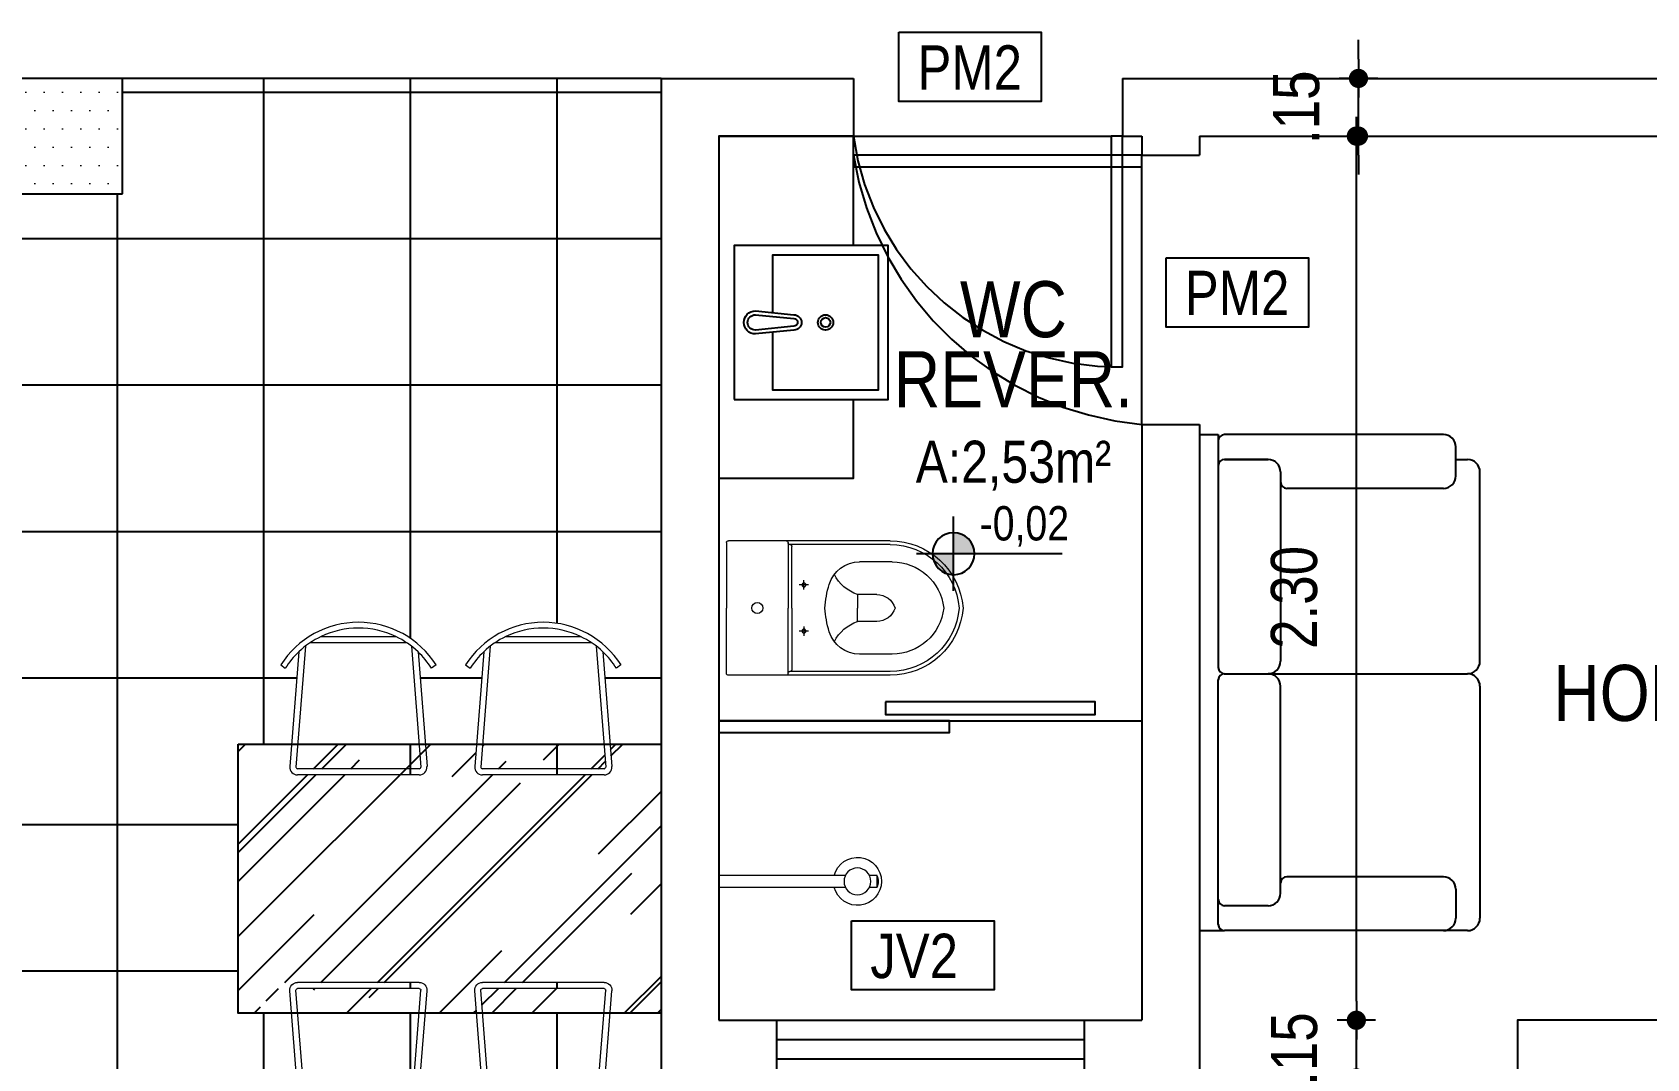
# Model space of a CAD drawing. Header units: millimetres. Extents: x 3955 to 10567, y -112 to 1797.
# Drawn here: x 5273.581 to 5277.778, y 913.86 to 916.53 of the extents above; entities that cross this region are included whole.
import ezdxf
from ezdxf.enums import TextEntityAlignment as Align

# ---------------------------------------------------------------- set-up
doc = ezdxf.new("R2010")
doc.units = ezdxf.units.MM
doc.header["$LTSCALE"] = 20
doc.linetypes.add('HIDDEN2', pattern=[0.1875, 0.125, -0.0625])
for name, color, linetype in [('AME_FRZ', 7, 'Continuous'), ('AR-MOB', 252, 'Continuous'), ('COTA', 7, 'Continuous'), ('DIVERSOS', 1, 'Continuous'), ('E-txt-g', 3, 'Continuous'), ('LAYER1', 2, 'Continuous'), ('LAYER7', 4, 'Continuous'), ('MOB', 251, 'Continuous'), ('PAREDE', 5, 'Continuous')]:
    doc.layers.add(name, color=color, linetype=linetype)
doc.layers.add('E-Lay-9', color=9, linetype='Continuous', lineweight=9)
doc.layers.add('E-Txt-W', color=7, linetype='Continuous', lineweight=20)
doc.styles.add('F2', font='ARIALN.TTF')
doc.styles.add('REG60', font='romans.shx', dxfattribs={"width": 0.8, "height": 0.15})
doc.styles.add('REG80', font='romans.shx', dxfattribs={"width": 0.8, "height": 0.2})
doc.dimstyles.new('ARQUITETURA', dxfattribs={"dimtxt": 0.11, "dimasz": 0.05, "dimexe": 0.1, "dimexo": 0, "dimgap": 0.1, "dimtad": 1, "dimzin": 5, "dimdsep": 46, "dimtxsty": 'F2', "dimblk": 'COTA', "dimcen": 0, "dimse1": 1, "dimse2": 1, "dimadec": 0, "dimazin": 0, "dimtfac": 2, "dimtix": 1, "dimtmove": 2, "dimatfit": 3, "dimldrblk": 'COTA', "dimfxl": 1, "dimtolj": 1, "dimtzin": 5, "dimarcsym": 0})

# ---------------------------------------------------------------- blocks, each defined once
blk = doc.blocks.new('COTA')
at = {"layer": 'COTA'}
for p, q in [((0, 1), (0, -1)), ((-1, 0), (1, 0))]:
    blk.add_line(p, q, dxfattribs=at)
at = {"layer": 'COTA', "const_width": 0.5}
blk.add_lwpolyline([(-0.25, 0, 1), (0.25, 0, 1)], format="xyb", close=True, dxfattribs=at)
blk = doc.blocks.new('*D532')
at = {"color": 0, "lineweight": -2}
for p, q in [((5276.4158, 911.9554), (5276.3658, 911.9554)), ((5276.4658, 911.9554), (5276.6158, 911.9554)), ((5276.6658, 911.9554), (5276.7158, 911.9554))]:
    blk.add_line(p, q, dxfattribs=at)
at = {"color": 0, "lineweight": -2, "xscale": 0.05, "yscale": 0.05, "zscale": 0.05}
blk.add_blockref('COTA', (5276.4658, 911.9554), dxfattribs=at)
at = {"color": 0, "lineweight": -2, "xscale": 0.05, "yscale": 0.05, "zscale": 0.05, "rotation": 180}
blk.add_blockref('COTA', (5276.6158, 911.9554), dxfattribs=at)
at = {"color": 0, "insert": (5276.5408, 912.1167), "char_height": 0.12, "attachment_point": 5, "style": 'F2'}
blk.add_mtext('\\A1;.15', dxfattribs=at)
blk = doc.blocks.new('*D543')
at = {"color": 0, "lineweight": -2}
for p, q in [((5277.0234, 914.0102), (5277.0234, 914.0602)), ((5277.0234, 913.8102), (5277.0234, 913.9602)), ((5277.0234, 913.7602), (5277.0234, 913.7102))]:
    blk.add_line(p, q, dxfattribs=at)
at = {"color": 0, "lineweight": -2, "xscale": 0.05, "yscale": 0.05, "zscale": 0.05}
for p, rotation in [((5277.0234, 913.9602), 270), ((5277.0234, 913.8102), 90)]:
    blk.add_blockref('COTA', p, dxfattribs=dict(at, rotation=rotation))
at = {"color": 0, "insert": (5276.8621, 913.8852), "char_height": 0.12, "attachment_point": 5, "rotation": 90, "style": 'F2'}
blk.add_mtext('\\A1;.15', dxfattribs=at)
blk = doc.blocks.new('*D544')
at = {"color": 0, "lineweight": -2}
blk.add_line((5277.0234, 914.0102), (5277.0234, 916.2102), dxfattribs=at)
at = {"color": 0, "lineweight": -2, "xscale": 0.05, "yscale": 0.05, "zscale": 0.05}
for p, rotation in [((5277.0234, 916.2602), 90), ((5277.0234, 913.9602), 270)]:
    blk.add_blockref('COTA', p, dxfattribs=dict(at, rotation=rotation))
at = {"color": 0, "insert": (5276.8621, 915.0602), "char_height": 0.12, "attachment_point": 5, "rotation": 90, "style": 'F2'}
blk.add_mtext('\\A1;2.30', dxfattribs=at)
blk = doc.blocks.new('*D492')
at = {"color": 0, "lineweight": -2}
for p, q in [((5277.0289, 916.4602), (5277.0289, 916.5102)), ((5277.0289, 916.2602), (5277.0289, 916.4102)), ((5277.0289, 916.2102), (5277.0289, 916.1602))]:
    blk.add_line(p, q, dxfattribs=at)
at = {"color": 0, "lineweight": -2, "xscale": 0.05, "yscale": 0.05, "zscale": 0.05}
for p, rotation in [((5277.0289, 916.4102), 270), ((5277.0289, 916.2602), 90)]:
    blk.add_blockref('COTA', p, dxfattribs=dict(at, rotation=rotation))
at = {"color": 0, "insert": (5276.8676, 916.3352), "char_height": 0.12, "attachment_point": 5, "rotation": 90, "style": 'F2'}
blk.add_mtext('\\A1;.15', dxfattribs=at)
blk = doc.blocks.new('vaso-s')
at = {"color": 8}
for start, end in [(0, 180), (180, 0)]:
    blk.add_arc((0.08, 0), 0.0143, start, end, dxfattribs=at)
at = {"layer": 'E-Lay-9', "color": 8}
for p, q in [((0, 0.17), (0, 0)), ((0.4256, 0.175), (0.005, 0.175)), ((0.16, 0.17), (0.16, 0.17)), ((0.16, 0.17), (0.16, 0)), ((0.4256, 0.165), (0.165, 0.165)), ((0.17, 0), (0.17, 0.16)), ((0.4306, 0.12), (0.3459, 0.12)), ((0.2134, 0.06), (0.1891, 0.06)), ((0.2013, 0.0479), (0.2013, 0.0722)), ((0.3406, 0.035), (0.3406, 0)), ((0.3906, 0.035), (0.3406, 0.035)), ((0, -0.17), (0, 0)), ((0.16, -0.17), (0.16, 0)), ((0.17, 0), (0.17, -0.1601)), ((0.3406, -0.035), (0.3406, 0)), ((0.3906, -0.035), (0.3406, -0.035)), ((0.2134, -0.06), (0.1891, -0.06)), ((0.2013, -0.0479), (0.2013, -0.0722)), ((0.4306, -0.12), (0.3459, -0.12)), ((0.4256, -0.165), (0.165, -0.165)), ((0.4256, -0.175), (0.005, -0.175)), ((0.16, -0.17), (0.16, -0.17))]:
    blk.add_line(p, q, dxfattribs=at)
for centre in [(0.2013, 0.06), (0.2013, -0.06)]:
    blk.add_circle(centre, 0.005, dxfattribs=at)
for centre, radius, start, end in [((0.005, 0.17), 0.005, 90, 180), ((0.155, 0.17), 0.005, 0, 90), ((0.165, 0.17), 0.00495, 180, 270), ((0.4256, -0.015), 0.19, 4.5281, 90), ((0.165, 0.16), 0.00495, 0, 90), ((0.4256, -0.015), 0.18, 4.7802, 90), ((0.3459, 0.0375), 0.0825, 90, 163.0355), ((0.3754, 0.1358), 0.1066, 206.9395, 250.9647), ((0.4306, -0.015), 0.135, 6.3794, 90), ((0.518, -0.015), 0.2624, 163.0355, 176.7233), ((0.3906, -0.015), 0.05, 17.4576, 90), ((0.518, 0.015), 0.2624, 183.2767, 196.9645), ((0.3754, -0.1358), 0.1066, 109.0353, 153.0605), ((0.3906, 0.015), 0.05, 270, 342.5424), ((0.4256, 0.015), 0.19, 270, 355.4719), ((0.4256, 0.015), 0.18, 270, 355.2198), ((0.4306, 0.015), 0.135, 270, 353.6206), ((0.3459, -0.0375), 0.0825, 196.9645, 270), ((0.165, -0.17), 0.00495, 90, 180), ((0.165, -0.1601), 0.00495, 270, 0), ((0.005, -0.17), 0.005, 180, 270), ((0.155, -0.17), 0.005, 270, 0)]:
    blk.add_arc(centre, radius, start, end, dxfattribs=at)
blk = doc.blocks.new('Chuveiro')
at = {"layer": 'E-Lay-9', "color": 8}
for p, q in [((-0.0311, 0.0156), (-0.3604, 0.0156)), ((0.0509, 0.0156), (0.0311, 0.0156)), ((0.0509, 0.0156), (0.0509, -0.0156)), ((-0.0311, -0.0156), (-0.3604, -0.0156)), ((0.0509, -0.0156), (0.0311, -0.0156))]:
    blk.add_line(p, q, dxfattribs=at)
blk.add_circle((0, 0), 0.0348, dxfattribs=at)
for centre, radius, start, end in [((0, 0), 0.0624, 194.4775, 165.5225), ((0.0093, 0), 0.0444, 339.4266, 20.5734)]:
    blk.add_arc(centre, radius, start, end, dxfattribs=at)
blk = doc.blocks.new('CUBA QUADRADA-flat-4-flat-1')
at = {"layer": 'MOB'}
blk.add_lwpolyline([(0, -0.2), (0.4, -0.2), (0.4, 0.2), (0, 0.2)], close=True, dxfattribs=at)
blk.add_lwpolyline([(0.1, -0.0255), (0.1, -0.175), (0.375, -0.175), (0.375, 0.175), (0.1, 0.175), (0.1, 0.0255)], dxfattribs=at)
for points in [[(0.155, -0.02), (0.055, -0.03, -1), (0.055, 0.03), (0.155, 0.02, -1)], [(0.155, -0.01), (0.055, -0.02, -1), (0.055, 0.02), (0.155, 0.01, -1)]]:
    blk.add_lwpolyline(points, format="xyb", close=True, dxfattribs=at)
for radius in [0.02, 0.0125]:
    blk.add_circle((0.2375, 0), radius, dxfattribs=at)
blk = doc.blocks.new('TXT-AMB75')
at = {"layer": 'E-txt-g', "style": 'REG80', "width": 0.8, "flags": 8}
blk.add_attdef('TXT', text='', height=0.2, dxfattribs=at).set_placement((0.0055, 0.2964), align=Align.CENTER)
at = {"layer": 'E-Txt-W', "style": 'REG60', "width": 0.8, "flags": 8}
blk.add_attdef('TXT', text='', height=0.15, dxfattribs=at).set_placement((0.0055, 0.0271), align=Align.CENTER)
blk = doc.blocks.new('NIVEL')
at = {"layer": 'DIVERSOS'}
h = blk.add_hatch(color=7, dxfattribs=at)
h.paths.add_polyline_path([(0, 0.137, 0.414214), (-0.137, 0), (0, 0)])
h.paths.add_polyline_path([(0, 0), (0, -0.137, 0.414214), (0.137, 0)])
at = {"layer": 'DIVERSOS', "color": 7}
for p, q in [((0, 0.242), (0, -0.242)), ((0.709, 0), (-0.242, 0))]:
    blk.add_line(p, q, dxfattribs=at)
blk.add_circle((0, 0), 0.137, dxfattribs=at)
blk = doc.blocks.new('cadeira3')
at = {"color": 8}
for p, q in [((339.39, -198.51), (363.62, -198.51)), ((332.14, -203.49), (329.22, -240.82)), ((334.29, -201.65), (331.21, -240.97)), ((335.87, -200.51), (367.14, -200.51)), ((368.73, -201.65), (371.8, -240.97)), ((370.88, -203.49), (373.8, -240.82)), ((326.24, -207.76), (327.72, -208.87)), ((376.77, -207.76), (375.3, -208.87)), ((371.3, -241.51), (331.71, -241.51)), ((371.3, -243.51), (331.71, -243.51))]:
    blk.add_line(p, q, dxfattribs=at)
for centre, radius, start, end in [((351.51, -223.91), 29.99, 32.591, 147.409), ((351.51, -223.93), 28.15, 115.4935, 133.4739), ((351.51, -223.93), 28.15, 64.5065, 115.4935), ((351.51, -223.93), 28.15, 46.5261, 64.5065), ((351.51, -223.93), 28.15, 133.4739, 147.6689), ((351.51, -223.93), 28.15, 32.3311, 46.5261), ((331.71, -241.01), 2.5, 175.5276, 270), ((331.71, -241.01), 0.5, 175.5276, 270), ((371.3, -241.01), 2.5, 270, 4.4724), ((371.3, -241.01), 0.5, 270, 4.4724)]:
    blk.add_arc(centre, radius, start, end, dxfattribs=at)

msp = doc.modelspace()

# ---------------------------------------------------------------- hatches: boundary and pattern name
h = msp.add_hatch()
h.set_pattern_fill('ANSI37,_O', color=8, scale=0.12, angle=45)
h.set_pattern_definition([(90, (0, -94.0375), (-0.381, 8e-17), []), (180, (0, -94.0375), (-8e-17, -0.381), [])])
h.paths.add_polyline_path([(5275.2158, 916.4102), (5273.8158, 916.4102), (5273.8158, 916.1102), (5273.3158, 916.1102), (5273.3158, 914.5577), (5272.7158, 914.5577), (5272.7158, 913.8102, -0.44655), (5273.5158, 913.0102), (5272.7158, 913.0102), (5272.7158, 912.4602), (5275.2158, 912.4602), (5275.2158, 912.5352), (5275.2158, 913.7352), (5275.2158, 913.9786), (5274.1158, 913.9786), (5274.1158, 914.6786), (5275.2158, 914.6786)])
h.paths.add_polyline_path([(5274.3762, 915.3232, -1), (5274.2666, 915.3232, -1)], flags=16)
h.paths.add_polyline_path([(5275.1114, 914.8846), (5275.0996, 914.8757, 0.062017), (5275.0643, 914.9187), (5275.0876, 914.6201, -0.437265), (5275.0677, 914.5986), (5274.751, 914.5986, -0.437265), (5274.731, 914.6201), (5274.7544, 914.9187, 0.062017), (5274.719, 914.8757), (5274.7072, 914.8846, -0.547586)], flags=16)
h.paths.add_polyline_path([(5275.0063, 914.9586, -0.053349), (5275.0471, 914.9335), (5275.0717, 914.6189, -0.437265), (5275.0677, 914.6146), (5274.751, 914.6146, -0.437265), (5274.747, 914.6189), (5274.7716, 914.9335, -0.053349), (5274.8124, 914.9586, -0.226217)], flags=0)
h.paths.add_polyline_path([(5274.6309, 914.8846), (5274.619, 914.8757, 0.062017), (5274.5837, 914.9187), (5274.6071, 914.6201, -0.437265), (5274.5871, 914.5986), (5274.2704, 914.5986, -0.437265), (5274.2504, 914.6201), (5274.2738, 914.9187, 0.062017), (5274.2384, 914.8757), (5274.2266, 914.8846, -0.547586)], flags=16)
h.paths.add_polyline_path([(5274.5257, 914.9586, -0.053349), (5274.5665, 914.9335), (5274.5911, 914.6189, -0.437265), (5274.5871, 914.6146), (5274.2704, 914.6146, -0.437265), (5274.2664, 914.6189), (5274.291, 914.9335, -0.053349), (5274.3318, 914.9586, -0.226217)], flags=0)
h.paths.add_polyline_path([(5273.3658, 914.5102), (5273.3658, 914.4669), (5273.3858, 914.4669), (5273.3858, 914.427), (5273.3658, 914.427), (5273.3658, 914.36), (5273.3858, 914.36), (5273.3858, 914.3201), (5273.3658, 914.3201), (5273.3658, 914.2336), (5273.3858, 914.2336), (5273.3858, 914.1937), (5273.3658, 914.1937), (5273.3658, 914.1266), (5273.3858, 914.1266), (5273.3858, 914.0867), (5273.3658, 914.0867), (5273.3658, 914.0003), (5273.3858, 914.0003), (5273.3858, 913.9604), (5273.3658, 913.9604), (5273.3658, 913.8933), (5273.3858, 913.8933), (5273.3858, 913.8534), (5273.3658, 913.8534), (5273.3658, 913.8102), (5272.7158, 913.8102), (5272.7158, 914.5102)])
h.paths.add_polyline_path([(5275.0677, 914.0586, -0.437265), (5275.0876, 914.037), (5275.0643, 913.7384, 0.062017), (5275.0996, 913.7814), (5275.1114, 913.7726, -0.547586), (5274.7072, 913.7726), (5274.719, 913.7814, 0.062017), (5274.7544, 913.7384), (5274.731, 914.037, -0.437265), (5274.751, 914.0586)], flags=17)
h.paths.add_polyline_path([(5274.5871, 914.0586, -0.437265), (5274.6071, 914.037), (5274.5837, 913.7384, 0.062017), (5274.619, 913.7814), (5274.6309, 913.7726, -0.547586), (5274.2266, 913.7726), (5274.2384, 913.7814, 0.062017), (5274.2738, 913.7384), (5274.2504, 914.037, -0.437265), (5274.2704, 914.0586)], flags=17)
h.paths.add_polyline_path([(5275.0677, 914.0426, -0.437265), (5275.0717, 914.0383), (5275.0471, 913.7237, -0.053349), (5275.0063, 913.6986, -0.226217), (5274.8124, 913.6986, -0.053349), (5274.7716, 913.7237), (5274.747, 914.0383, -0.437265), (5274.751, 914.0426)], flags=16)
h.paths.add_polyline_path([(5274.5871, 914.0426, -0.437265), (5274.5911, 914.0383), (5274.5665, 913.7237, -0.053349), (5274.5257, 913.6986, -0.226217), (5274.3318, 913.6986, -0.053349), (5274.291, 913.7237), (5274.2664, 914.0383, -0.437265), (5274.2704, 914.0426)], flags=16)
h.paths.add_polyline_path([(5274.2662, 913.0368), (5274.2743, 913.0286), (5274.277, 913.0196), (5274.277, 912.9954), (5274.2712, 912.9954), (5274.2712, 912.983), (5274.2798, 912.983), (5274.2798, 912.4602), (5273.6448, 912.4602), (5273.6448, 912.983), (5273.6533, 912.983), (5273.6533, 912.9954), (5273.6475, 912.9954), (5273.6475, 913.0227), (5273.6534, 913.0334), (5273.6636, 913.0391), (5273.6707, 913.0399), (5273.6776, 913.0406), (5273.6854, 913.0414), (5273.6888, 913.0418), (5273.6958, 913.0426), (5273.7035, 913.0433), (5273.707, 913.0437), (5273.7144, 913.0441), (5273.7182, 913.0445), (5273.7217, 913.0449), (5273.7294, 913.0457), (5273.7364, 913.0457), (5273.7441, 913.0464), (5273.755, 913.0464), (5273.7584, 913.0468), (5273.7658, 913.0468), (5273.7697, 913.0472), (5273.7731, 913.0472), (5273.777, 913.0472), (5273.7805, 913.0472), (5273.7844, 913.0472), (5273.7878, 913.0472), (5273.7917, 913.0472), (5273.7952, 913.0472), (5273.7991, 913.0472), (5273.8025, 913.0472), (5273.8134, 913.0472), (5273.8211, 913.0464), (5273.8246, 913.0464), (5273.8315, 913.0464), (5273.8393, 913.0457), (5273.8435, 913.0457), (5273.8435, 913.0445), (5273.8555, 913.0449), (5273.8598, 913.0449), (5273.8733, 913.0449), (5274.1877, 913.0461), (5274.1954, 913.0453), (5274.1989, 913.0453), (5274.2024, 913.0449), (5274.214, 913.0437), (5274.2175, 913.0437), (5274.221, 913.0433), (5274.2248, 913.043), (5274.2318, 913.0422), (5274.2395, 913.0414), (5274.2465, 913.0406), (5274.2569, 913.0396)], flags=16)
h.paths.add_polyline_path([(5273.8269, 912.9954), (5273.8265, 912.9954), (5273.8261, 912.9954), (5273.8257, 912.9954), (5273.8254, 912.9954), (5273.825, 912.9954), (5273.8246, 912.9954), (5273.8238, 912.9954), (5273.823, 912.9954), (5273.8223, 912.9954), (5273.8211, 912.9954), (5273.8157, 912.9954), (5273.6761, 912.9954), (5273.6772, 912.9965), (5273.6772, 913.0037), (5273.6835, 913.0115), (5273.6893, 913.0131), (5273.7248, 913.0143), (5273.7596, 913.0116), (5273.7936, 913.0054)], flags=0)
h.paths.add_polyline_path([(5272.7158, 913.8102), (5272.7158, 913.8102), (5272.5658, 913.8102), (5272.5658, 913.0102), (5272.7158, 913.0102), (5272.7158, 913.0402), (5273.5168, 913.0402, 0.434753)])
at = {"layer": 'COTA', "linetype": 'Continuous'}
h = msp.add_hatch(dxfattribs=at)
h.set_pattern_fill('AR-RROOF', color=8, scale=0.01, angle=45, style=0)
h.set_pattern_definition([(45, (-71.66961, -42.55788), (0.215526147, 0.574736392), [3.81, -0.508, 1.27, -0.254]), (45, (-71.52054, -42.2292), (-0.418479935, 0.05926969), [0.762, -0.08382, 1.524, -0.1905]), (45, (-71.73248, -42.31541), (0.8136112046, 1.0542820686), [2.032, -0.3556, 1.016, -0.254])])
edge = h.paths.add_edge_path()
edge.add_line((5275.2158, 914.6786), (5275.0831, 914.6786))
edge.add_line((5275.0831, 914.6786), (5275.0876, 914.6201))
edge.add_arc((5275.0677, 914.6186), 0.02, -90, 4.4724, ccw=False)
edge.add_line((5275.0677, 914.5986), (5274.751, 914.5986))
edge.add_arc((5274.751, 914.6186), 0.02, 175.5276, 270, ccw=False)
edge.add_line((5274.731, 914.6201), (5274.7356, 914.6786))
edge.add_line((5274.7356, 914.6786), (5274.5231, 914.6786))
edge.add_line((5274.5231, 914.6786), (5274.5276, 914.6201))
edge.add_arc((5274.5077, 914.6186), 0.02, -90, 4.4724, ccw=False)
edge.add_line((5274.5077, 914.5986), (5274.191, 914.5986))
edge.add_arc((5274.191, 914.6186), 0.02, 175.5276, 270, ccw=False)
edge.add_line((5274.171, 914.6201), (5274.1756, 914.6786))
edge.add_line((5274.1756, 914.6786), (5274.1158, 914.6786))
edge.add_line((5274.1158, 914.6786), (5274.1158, 914.1813))
edge.add_line((5274.1158, 914.1813), (5274.1158, 913.9786))
edge.add_line((5274.1158, 913.9786), (5274.1756, 913.9786))
edge.add_line((5274.1756, 913.9786), (5274.171, 914.037))
edge.add_arc((5274.191, 914.0386), 0.02, 90, 184.4724, ccw=False)
edge.add_line((5274.191, 914.0586), (5274.5077, 914.0586))
edge.add_arc((5274.5077, 914.0386), 0.02, -4.4724, 90, ccw=False)
edge.add_line((5274.5276, 914.037), (5274.5231, 913.9786))
edge.add_line((5274.5231, 913.9786), (5274.7356, 913.9786))
edge.add_line((5274.7356, 913.9786), (5274.731, 914.037))
edge.add_arc((5274.751, 914.0386), 0.02, 90, 184.4724, ccw=False)
edge.add_line((5274.751, 914.0586), (5275.0677, 914.0586))
edge.add_arc((5275.0677, 914.0386), 0.02, -4.4724, 90, ccw=False)
edge.add_line((5275.0876, 914.037), (5275.0831, 913.9786))
edge.add_line((5275.0831, 913.9786), (5275.2158, 913.9786))
edge.add_line((5275.2158, 913.9786), (5275.2158, 914.6786))
edge = h.paths.add_edge_path(flags=17)
edge.add_line((5274.507, 914.6786), (5274.1916, 914.6786))
edge.add_line((5274.1916, 914.6786), (5274.187, 914.6189))
edge.add_arc((5274.191, 914.6186), 0.004, 175.5276, 270)
edge.add_line((5274.191, 914.6146), (5274.5077, 914.6146))
edge.add_arc((5274.5077, 914.6186), 0.004, 270, 364.4724)
edge.add_line((5274.5117, 914.6189), (5274.507, 914.6786))
edge = h.paths.add_edge_path(flags=17)
edge.add_line((5275.067, 914.6786), (5274.7516, 914.6786))
edge.add_line((5274.7516, 914.6786), (5274.747, 914.6189))
edge.add_arc((5274.751, 914.6186), 0.004, 175.5276, 270)
edge.add_line((5274.751, 914.6146), (5275.0677, 914.6146))
edge.add_arc((5275.0677, 914.6186), 0.004, 270, 364.4724)
edge.add_line((5275.0717, 914.6189), (5275.067, 914.6786))
edge = h.paths.add_edge_path(flags=17)
edge.add_arc((5275.0677, 914.0386), 0.004, 355.5276, 450)
edge.add_line((5275.0677, 914.0426), (5274.751, 914.0426))
edge.add_arc((5274.751, 914.0386), 0.004, 90, 184.4724)
edge.add_line((5274.747, 914.0383), (5274.7516, 913.9786))
edge.add_line((5274.7516, 913.9786), (5275.067, 913.9786))
edge.add_line((5275.067, 913.9786), (5275.0717, 914.0383))
edge = h.paths.add_edge_path(flags=17)
edge.add_arc((5274.5077, 914.0386), 0.004, 355.5276, 450)
edge.add_line((5274.5077, 914.0426), (5274.191, 914.0426))
edge.add_arc((5274.191, 914.0386), 0.004, 90, 184.4724)
edge.add_line((5274.187, 914.0383), (5274.1916, 913.9786))
edge.add_line((5274.1916, 913.9786), (5274.507, 913.9786))
edge.add_line((5274.507, 913.9786), (5274.5117, 914.0383))
at = {"layer": 'E-Lay-9'}
h = msp.add_hatch(dxfattribs=at)
h.set_pattern_fill('DOTS', color=9, scale=0.03, style=0)
h.set_pattern_definition([(0, (0, -94.037495), (0.0238125, 0.047625), [0, -0.047625])])
h.paths.add_polyline_path([(5273.8158, 916.4102), (5272.7158, 916.4102), (5272.7158, 916.1102), (5273.3158, 916.1102), (5273.8158, 916.1102)])
h.paths.add_polyline_path([(5273.3158, 916.1102), (5272.7158, 916.1102), (5272.7158, 914.5577), (5273.3158, 914.5577)])
h.paths.add_polyline_path([(5272.775, 915.4611, -0.071352), (5272.7736, 915.471, -0.071352), (5272.775, 915.4809, -0.080747), (5272.7786, 915.4885), (5272.7717, 915.4885, 0.293273), (5272.7557, 915.4783, 0.546464), (5272.7717, 915.4535), (5272.7786, 915.4535, -0.080747)], flags=16)
h.paths.add_polyline_path([(5272.8466, 915.471, -0.053307), (5272.8458, 915.4636), (5272.8458, 915.271, 0.414214), (5272.8858, 915.231), (5273.2058, 915.231, 0.414214), (5273.2458, 915.271), (5273.2458, 915.671, 0.414214), (5273.2058, 915.711), (5272.8858, 915.711, 0.414214), (5272.8458, 915.671), (5272.8458, 915.536), (5272.9342, 915.536, -2), (5272.9342, 915.516), (5272.8458, 915.516), (5272.8458, 915.4785, -0.053307)], flags=16)
h.paths.add_polyline_path([(5273.0758, 915.471, -1), (5273.0158, 915.471, -1)], flags=0)
h.paths.add_polyline_path([(5273.0633, 915.471, -1), (5273.0283, 915.471, -1)], flags=0)
h.paths.add_polyline_path([(5272.8413, 915.474, -0.178999), (5272.8407, 915.4667, -0.15501), (5272.8383, 915.464, -0.27133), (5272.8344, 915.464, -0.106756), (5272.8326, 915.4657, -0.082828), (5272.8315, 915.4681, -0.178999), (5272.8321, 915.4754, -0.15501), (5272.8344, 915.478, -0.333638), (5272.839, 915.4776, -0.137259)], flags=16)

# ---------------------------------------------------------------- linework, layer by layer
at = {"color": 8}
for p, q in [((5275.2158, 916.4102), (5273.8158, 916.4102)), ((5275.7158, 916.2602), (5276.3858, 916.2602)), ((5276.4658, 915.5102), (5276.4658, 916.1802)), ((5276.6158, 915.4839), (5276.6644, 915.4839)), ((5276.6158, 915.4839), (5276.6158, 914.1934)), ((5276.6644, 915.4839), (5276.6644, 915.4353)), ((5277.2496, 915.4839), (5276.6806, 915.4839)), ((5276.6644, 915.4677), (5276.6644, 915.4029)), ((5277.282, 915.3762), (5277.282, 915.4515)), ((5276.6644, 915.4029), (5276.6644, 914.8778)), ((5276.794, 915.4191), (5276.6806, 915.4191)), ((5276.6806, 915.4191), (5276.794, 915.4191)), ((5277.282, 915.4191), (5277.3124, 915.4191)), ((5277.282, 915.4191), (5277.3124, 915.4191)), ((5276.8264, 915.3867), (5276.8264, 914.894)), ((5277.3448, 914.894), (5277.3448, 915.3867)), ((5277.2496, 915.3438), (5276.8426, 915.3438)), ((5276.6806, 914.8616), (5276.794, 914.8616)), ((5276.6806, 914.8616), (5276.794, 914.8616)), ((5276.794, 914.8616), (5277.3124, 914.8616)), ((5276.794, 914.8616), (5277.3124, 914.8616)), ((5276.6644, 914.2744), (5276.6644, 914.8454)), ((5276.8264, 914.2906), (5276.8264, 914.8292)), ((5277.3448, 914.8292), (5277.3448, 914.3878)), ((5275.3658, 914.7391), (5276.4658, 914.7391)), ((5277.3448, 914.3878), (5277.3448, 914.2258)), ((5277.2496, 914.3335), (5276.8426, 914.3335)), ((5276.6644, 914.2096), (5276.6644, 914.2744)), ((5277.282, 914.3011), (5277.282, 914.2258)), ((5276.794, 914.2582), (5276.6806, 914.2582)), ((5276.6158, 914.1934), (5276.6806, 914.1934)), ((5277.3124, 914.1934), (5276.6806, 914.1934))]:
    msp.add_line(p, q, dxfattribs=at)
at = {"color": 6}
for points in [[(5275.8336, 916.5302), (5276.2043, 916.5302), (5276.2043, 916.35), (5275.8336, 916.35)], [(5276.5286, 915.9438), (5276.8994, 915.9438), (5276.8994, 915.7635), (5276.5286, 915.7635)], [(5275.7112, 914.2192), (5276.0819, 914.2192), (5276.0819, 914.039), (5275.7112, 914.039)]]:
    msp.add_lwpolyline(points, close=True, dxfattribs=at)
at = {"color": 8}
msp.add_lwpolyline([(5275.7158, 915.9754), (5275.7158, 916.2602), (5275.3658, 916.2602), (5275.3658, 915.3705), (5275.7158, 915.3705), (5275.7158, 915.5754)], dxfattribs=at)
at = {"color": 7}
for points in [[(5276.4158, 916.2602), (5276.3858, 916.2602), (5276.3858, 915.6602), (5276.4158, 915.6602)], [(5276.4658, 916.1802), (5276.4658, 916.2102), (5275.7158, 916.2102), (5275.7158, 916.1802)], [(5275.799, 914.7883), (5275.799, 914.7559), (5276.3443, 914.7559), (5276.3443, 914.7883)], [(5275.3658, 914.7391), (5275.3658, 914.7085), (5275.9658, 914.7085), (5275.9658, 914.7391)]]:
    msp.add_lwpolyline(points, close=True, dxfattribs=at)
at = {"color": 8}
for points in [[(5274.1158, 914.6786), (5275.2158, 914.6786), (5275.2158, 913.9786), (5274.1158, 913.9786)], [(5278.8158, 913.9602), (5277.4427, 913.9602), (5277.4427, 913.5007), (5278.8158, 913.5007)]]:
    msp.add_lwpolyline(points, close=True, dxfattribs=at)
at = {"color": 8, "linetype": 'HIDDEN2'}
for centre, radius, start, end in [((5276.402, 916.3525), 0.6925, 187.6625, 271.1349), ((5276.5416, 916.3432), 0.8365, 189.1526, 264.7972)]:
    msp.add_arc(centre, radius, start, end, dxfattribs=at)
at = {"color": 8}
for centre, radius, start, end in [((5276.6806, 915.4677), 0.0162, 90, 180), ((5277.2496, 915.4515), 0.0324, 0, 90), ((5276.6806, 915.4029), 0.0162, 90, 180), ((5276.6806, 915.4029), 0.0162, 90, 180), ((5276.794, 915.3867), 0.0324, 0, 90), ((5276.794, 915.3867), 0.0324, 0, 90), ((5277.3124, 915.3867), 0.0324, 0, 90), ((5276.8426, 915.36), 0.0162, 180, 270), ((5277.2496, 915.3762), 0.0324, 270, 0), ((5276.6806, 914.8778), 0.0162, 180, 270), ((5276.6806, 914.8454), 0.0162, 90, 180), ((5276.794, 914.894), 0.0324, 270, 0), ((5276.794, 914.8292), 0.0324, 0, 90), ((5277.3124, 914.894), 0.0324, 270, 0), ((5277.3124, 914.8292), 0.0324, 0, 90), ((5276.8426, 914.3173), 0.0162, 90, 180), ((5277.2496, 914.3011), 0.0324, 0, 90), ((5276.6806, 914.2744), 0.0162, 180, 270), ((5276.794, 914.2906), 0.0324, 270, 0), ((5277.2496, 914.2258), 0.0324, 270, 0), ((5277.3124, 914.2258), 0.0324, 270, 0), ((5276.6806, 914.2096), 0.0162, 180, 270)]:
    msp.add_arc(centre, radius, start, end, dxfattribs=at)
at = {"layer": 'AME_FRZ', "color": 6, "linetype": 'Continuous'}
for p, q in [((5273.8158, 916.4102), (5272.7158, 916.4102)), ((5273.8158, 916.1102), (5273.8158, 916.4102)), ((5272.7158, 916.1102), (5273.8158, 916.1102))]:
    msp.add_line(p, q, dxfattribs=at)
at = {"layer": 'AME_FRZ', "color": 8, "linetype": 'HIDDEN2'}
for p, q in [((5275.5158, 913.9602), (5275.5158, 913.8102)), ((5276.3158, 913.9602), (5276.3158, 913.8102))]:
    msp.add_line(p, q, dxfattribs=at)
at = {"layer": 'E-Lay-9', "color": 8}
for p, q in [((5274.1158, 914.6786), (5275.2158, 914.6786)), ((5275.2158, 914.6786), (5275.2158, 913.9786))]:
    msp.add_line(p, q, dxfattribs=at)
at = {"layer": 'PAREDE', "color": 5, "linetype": 'Continuous'}
for p, q in [((5275.2158, 916.4102), (5275.2158, 913.9602)), ((5275.2158, 916.4102), (5275.2158, 913.8102)), ((5275.2158, 916.4102), (5275.7158, 916.4102)), ((5275.7158, 916.4102), (5275.7158, 916.2602)), ((5276.4158, 916.4102), (5278.8158, 916.4102)), ((5276.4158, 916.4102), (5276.4158, 916.2602)), ((5275.3658, 916.2602), (5275.3658, 913.9602)), ((5275.3658, 916.2602), (5275.3658, 913.9602)), ((5275.3658, 916.2602), (5275.7158, 916.2602)), ((5276.4158, 916.2602), (5276.4658, 916.2602)), ((5276.4658, 916.2602), (5276.4658, 916.2102)), ((5276.6158, 916.2602), (5278.8158, 916.2602)), ((5276.6158, 916.2602), (5276.6158, 916.2102)), ((5276.4658, 916.2102), (5276.6158, 916.2102)), ((5276.4658, 915.5102), (5276.4658, 913.9602)), ((5276.4658, 915.5102), (5276.6158, 915.5102)), ((5276.6158, 915.5102), (5276.6158, 913.6352)), ((5275.3658, 913.9602), (5276.4658, 913.9602))]:
    msp.add_line(p, q, dxfattribs=at)
at = {"layer": 'PAREDE', "color": 8, "linetype": 'HIDDEN2'}
for p, q in [((5275.5158, 913.9102), (5276.3158, 913.9102)), ((5275.5158, 913.8602), (5276.3158, 913.8602))]:
    msp.add_line(p, q, dxfattribs=at)

# ---------------------------------------------------------------- block references
ref = msp.add_blockref('TXT-AMB75', (5276.1278, 915.5208), dxfattribs=dict(xscale=0.7290000000000001, yscale=0.7290000000000001, zscale=0.7290000000000001))
ref.add_attrib('TXT', 'WC', dxfattribs={"layer": 'E-txt-g', "color": 2, "height": 0.1458, "style": 'F2'}).set_placement((5276.1318, 915.7369), align=Align.CENTER)
ref = msp.add_blockref('TXT-AMB75', (5276.1278, 915.3387), dxfattribs=dict(xscale=0.7290000000000001, yscale=0.7290000000000001, zscale=0.7290000000000001))
ref.add_attrib('TXT', 'REVER.', dxfattribs={"layer": 'E-txt-g', "color": 2, "height": 0.1458, "style": 'F2'}).set_placement((5276.1318, 915.5548), align=Align.CENTER)
ref.add_attrib('TXT', 'A:2,53m²', dxfattribs={"layer": 'E-Txt-W', "height": 0.10935, "style": 'F2'}).set_placement((5276.1318, 915.3584), align=Align.CENTER)
ref = msp.add_blockref('TXT-AMB75', (5278.1115, 914.5227), dxfattribs=dict(xscale=0.7290000000000001, yscale=0.7290000000000001, zscale=0.7290000000000001))
ref.add_attrib('TXT', 'HOME OFFICE', dxfattribs={"layer": 'E-txt-g', "color": 2, "height": 0.1458, "style": 'F2'}).set_placement((5278.1155, 914.7388), align=Align.CENTER)
ref.add_attrib('TXT', 'A:8,36m²', dxfattribs={"layer": 'E-Txt-W', "height": 0.10935, "style": 'F2'}).set_placement((5278.1155, 914.5425), align=Align.CENTER)
at = {"layer": 'AR-MOB'}
msp.add_blockref('CUBA QUADRADA-flat-4-flat-1', (5275.4058, 915.7754), dxfattribs=at)
at = {"layer": 'E-Lay-9', "color": 7, "xscale": -1, "rotation": 180}
for name, p in [('vaso-s', (5275.3858, 915.0326)), ('Chuveiro', (5275.7262, 914.3215))]:
    msp.add_blockref(name, p, dxfattribs=at)
at = {"layer": 'E-Lay-9', "color": 8, "xscale": 0.008000000000174623, "yscale": 0.008000000000174623, "zscale": 0.008000000000174623}
for p in [(5271.6167, 916.5467), (5272.0973, 916.5467)]:
    msp.add_blockref('cadeira3', p, dxfattribs=at)
at = {"layer": 'E-Lay-9', "color": 8, "xscale": -0.008000000000174623, "yscale": 0.007999999999992725, "zscale": 0.008, "rotation": 180}
for p in [(5271.6167, 912.1105), (5272.0973, 912.1105)]:
    msp.add_blockref('cadeira3', p, dxfattribs=at)
at = {"layer": 'LAYER7', "color": 7, "linetype": 'Continuous', "xscale": -0.3985866620477118, "yscale": 0.3985866620477118, "zscale": 0.3985866620477118, "rotation": 180}
msp.add_blockref('NIVEL', (5275.976, 915.1739), dxfattribs=at)

# ---------------------------------------------------------------- texts
at = {"layer": 'LAYER1', "color": 6, "linetype": 'Continuous', "style": 'F2'}
for s, p in [('PM2', (5275.8822, 916.4962)), ('PM2', (5276.5773, 915.9098)), ('JV2', (5275.7598, 914.1852))]:
    msp.add_text(s, height=0.11539, dxfattribs=at).set_placement(p, align=Align.TOP_LEFT)
at = {"layer": 'LAYER1', "color": 7, "linetype": 'Continuous', "style": 'F2'}
msp.add_text('-0,02', height=0.08906, dxfattribs=at).set_placement((5276.044, 915.2975), align=Align.TOP_LEFT)

# ---------------------------------------------------------------- dimensions: what is measured, and where the dimension line sits
at = {"color": 4}
for base, p1, p2, picture, middle in [((5277.0289, 916.4102), (5276.4659, 916.2602), (5276.6388, 916.4102), '*D492', (5276.8676, 916.3352)), ((5277.0234, 913.9602), (5276.4658, 913.8102), (5276.4658, 913.9602), '*D543', (5276.8621, 913.8852))]:
    dim = msp.add_linear_dim(base=base, p1=p1, p2=p2, angle=270, dimstyle='ARQUITETURA', override={"dimtxt": 0.12, "dimfxl": 0.1, "dimfxlon": 1}, dxfattribs=at)
    dim.commit()
    dim.dimension.update_dxf_attribs({"geometry": picture, "text_midpoint": middle})
dim = msp.add_linear_dim(base=(5277.0234, 916.2602), p1=(5276.4658, 913.9602), p2=(5276.6158, 916.2602), angle=270, dimstyle='ARQUITETURA', override={"dimtxt": 0.12, "dimfxl": 0.1, "dimfxlon": 1}, dxfattribs=at)
dim.commit()
dim.dimension.update_dxf_attribs({"geometry": '*D544', "text_midpoint": (5276.8621, 915.0602), "dimtype": 160})
dim = msp.add_linear_dim(base=(5276.6158, 911.9554), p1=(5276.4658, 913.8424), p2=(5276.6158, 914.6789), dimstyle='ARQUITETURA', override={"dimtxt": 0.12, "dimfxl": 0.1, "dimfxlon": 1}, dxfattribs=at)
dim.commit()
dim.dimension.update_dxf_attribs({"geometry": '*D532', "text_midpoint": (5276.5408, 912.1167)})

doc.saveas('drawing.dxf')
